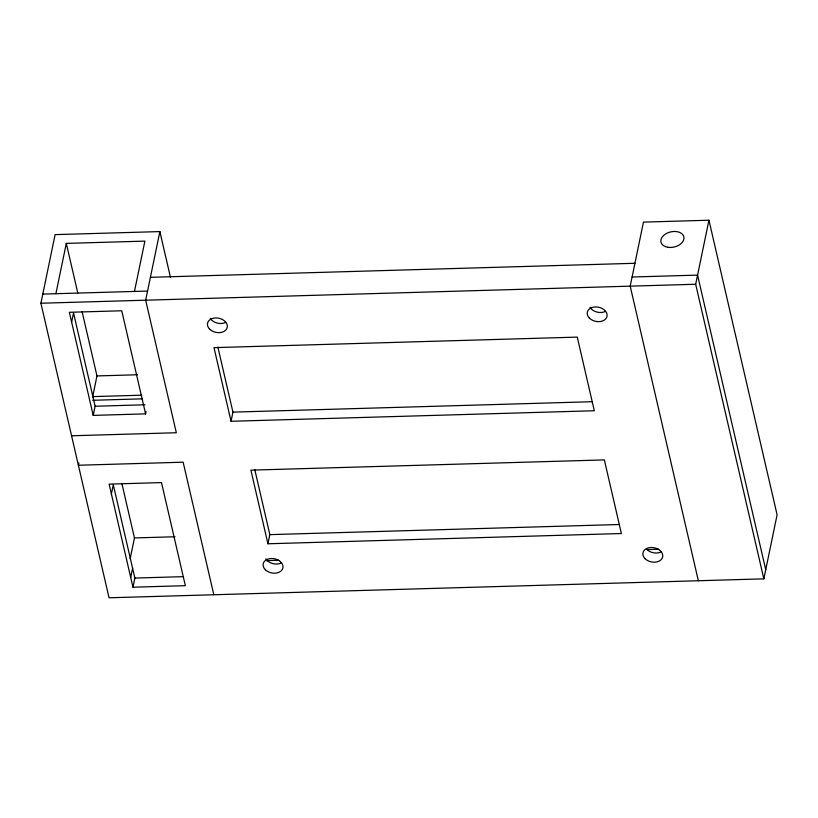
<?xml version="1.0" encoding="UTF-8"?>
<svg xmlns="http://www.w3.org/2000/svg" width="818" height="818" viewBox="0 0 818 818"><rect width="100%" height="100%" fill="white"/><g stroke="black" fill="none" stroke-linecap="round" stroke-linejoin="round"><path stroke-width="1.23" d="M698.357 580.749L630.197 286.157L643.459 222.118L708.94 220.216L777.1 514.808L763.838 578.847L109.05 597.784L40.9 303.233L55.113 234.623L159.878 231.586L170.481 277.414M55.89 293.703L66.309 243.386L144.888 241.116L134.459 291.433M71.636 322.108L73.528 312.967L95.113 406.239L93.211 415.391L145.594 413.867L146.074 411.577M78.855 462.947L78.385 465.238L183.15 462.201L213.815 594.747M92.659 396.802L96.974 375.932L82.076 311.515M159.878 231.586L145.665 300.196L176.33 432.742L71.565 435.779M111.391 493.929L113.283 484.788L134.868 578.06L132.966 587.201L185.349 585.688L161.504 482.6L109.121 484.113L132.966 587.201M130.144 558.796L134.459 537.937L121.851 483.428M130.696 577.385L132.598 568.234M231.044 421.28L213.999 347.64L577.273 337.108L594.308 410.748L231.044 421.28L232.936 412.129L217.885 347.077M267.936 543.776L250.901 470.145L604.349 459.9L621.383 533.53L267.936 543.776L269.838 534.635L254.787 469.583M763.838 578.847L695.678 284.255L708.94 220.216M150.4 277.322L634.932 263.284M42.792 294.091L147.557 291.055M632.099 277.005L697.57 275.114L765.73 569.696M40.9 303.233L695.678 284.255M96.974 375.932L137.536 374.756M92.598 396.618L141.821 395.196M92.679 400.278L142.23 398.847M95.113 406.239L145.001 404.787M232.936 412.129L592.375 401.71M134.459 537.937L175.011 536.761M269.838 534.635L619.451 524.502M266.014 560.637L278.764 560.269M647.263 549.584L658.746 549.256M134.868 578.06L183.508 576.649M145.594 413.867L121.749 310.779L69.366 312.292L93.211 415.391M66.309 243.386L77.771 292.936M605.402 311.402A10.072 7.229 11.7 0 1 589.993 307.292M660.975 551.986A10.072 7.229 11.7 0 1 646.956 549.522M281.331 562.937A10.072 7.229 11.7 0 1 265.891 558.878M225.666 322.384A10.072 7.229 11.7 0 1 210.236 318.335M589.481 318.192A10.072 7.229 11.7 0 0 606.506 317.762A10.072 7.229 11.7 0 0 595.504 306.934A10.072 7.229 11.7 0 0 589.481 318.192M645.065 558.674A10.072 7.229 11.7 0 0 662.12 558.387A10.072 7.229 11.7 0 0 651.271 547.477A10.072 7.229 11.7 0 0 645.065 558.674M265.39 569.778A10.072 7.229 11.7 0 0 282.404 569.287A10.072 7.229 11.7 0 0 271.341 558.49A10.072 7.229 11.7 0 0 265.39 569.778M209.735 329.235A10.072 7.229 11.7 0 0 226.75 328.734A10.072 7.229 11.7 0 0 215.686 317.936A10.072 7.229 11.7 0 0 209.735 329.235M667.846 247.281A11.749 7.761 -13 0 0 683.909 237.067A11.749 7.761 -13 0 0 665.484 234.04A11.749 7.761 -13 0 0 667.846 247.281"/></g></svg>
